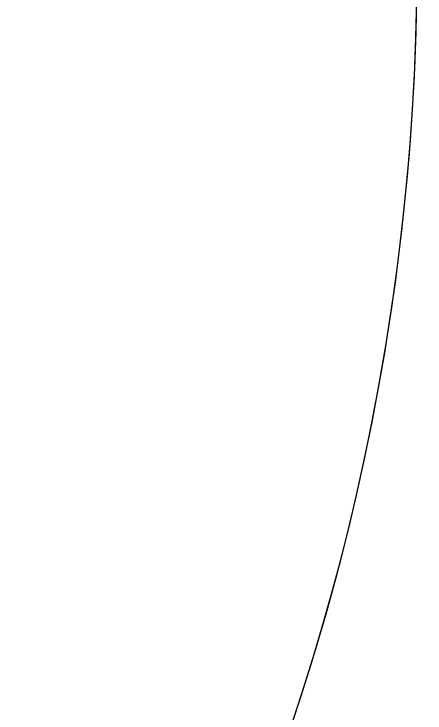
# Model space of a CAD drawing. Header units: millimetres. Extents: x 0 to 279, y 0 to 216.
# Drawn here: x 234.0677 to 234.1359, y 92.0414 to 92.1575 of the extents above; entities that cross this region are included whole.
import ezdxf

# ---------------------------------------------------------------- set-up
doc = ezdxf.new("R2010")
doc.units = ezdxf.units.MM
doc.layers.add('TITLE_BLOCK_TEXT', color=8, linetype='Continuous')
pattern_1 = [(45, (0, 0), (-6.735192090801866, 6.735192090801866), []), (45, (4.49013, 0), (-6.735192090801866, 6.735192090801866), [])]

msp = doc.modelspace()

# ---------------------------------------------------------------- hatches: boundary and pattern name
at = {"layer": 'TITLE_BLOCK_TEXT', "linetype": 'Continuous', "lineweight": 18}
h = msp.add_hatch(dxfattribs=at)
h.set_pattern_fill('ANSI32', color=256, style=0)
h.set_pattern_definition(pattern_1)
edge = h.paths.add_edge_path(flags=0)
edge.add_line((234.4044054553647, 91.58309460942941), (234.4044054553203, 92.78309460955445))
edge.add_spline(control_points=[(234.4044054553123, 92.78309460955458), (234.4044054553292, 92.8123839314593), (234.3836947772071, 92.83309460953673), (234.3544054553579, 92.83309460958674)], knot_values=[0.06314145700069872, 0.06314145700069872, 0.06314145700069872, 0.06314145700069872, 0.9368585427962846, 0.9368585427962846, 0.9368585427962846, 0.9368585427962846], weights=[0.4782891510827718, 0.3848973852197597, 0.3848973851980593, 0.4782891510176703], degree=3, periodic=0)
edge.add_line((234.354405455347, 92.83309460952236), (234.1710721219603, 92.83309460952235))
edge.add_spline(control_points=[(234.1710721219494, 92.83309460958667), (234.1417828000753, 92.83309460953672), (234.1210721219497, 92.81238393143093), (234.121072121995, 92.78309460950608)], knot_values=[0.06314145720372584, 0.06314145720372584, 0.06314145720372584, 0.06314145720372584, 0.9368585435977067, 0.9368585435977067, 0.9368585435977067, 0.9368585435977067], weights=[0.4782891510176681, 0.3848973851341017, 0.384897385219767, 0.4782891512746639], degree=3, periodic=0)
edge.add_line((234.121072121987, 92.78309460952235), (234.1210721220169, 92.27351715316848))
edge.add_spline(control_points=[(234.1210721219836, 92.27351715316848), (234.1210721219723, 92.27071454356174), (234.1214237182434, 92.26793407586302), (234.1221213552606, 92.26521968400695)], knot_values=[0.2222680669968451, 0.2222680669968451, 0.2222680669968451, 0.2222680669968451, 0.7777319346164802, 0.7777319346164802, 0.7777319346164802, 0.7777319346164802], weights=[0.4956124722232205, 0.4930020951475337, 0.4930020951551155, 0.4956124722459658], degree=3, periodic=0)
edge.add_spline(control_points=[(234.1221213552516, 92.26521968400459), (234.1304275956222, 92.23290145627057), (234.1346137886454, 92.19979651307415), (234.1346137886464, 92.16642794293477)], knot_values=[0, 0, 0, 0, 0.555463860110421, 0.555463860110421, 0.555463860110421, 0.555463860110421], weights=[0.4956124721829527, 0.4930020951693995, 0.4930020951685368, 0.4956124721803646], degree=3, periodic=0)
edge.add_arc((233.7377387886462, 92.16642794279358), 0.3968750000085469, -54.47108032730671, 2.0816628421016503e-08, ccw=False)
edge.add_spline(control_points=[(233.9683683285015, 91.84344221414847), (233.9594312075608, 91.83706061913402), (233.9544054553145, 91.82729646519063), (233.9544054553269, 91.81631480387297)], knot_values=[0.09062490494714688, 0.09062490494714688, 0.09062490494714688, 0.09062490494714688, 0.9093750982582208, 0.9093750982582208, 0.9093750982582208, 0.9093750982582208], weights=[0.4867318269907631, 0.4507567211471712, 0.450756721288012, 0.4867318274132855], degree=3, periodic=0)
edge.add_line((233.9544054553253, 91.81631480387252), (233.9544054553203, 91.54976127616895))
edge.add_spline(control_points=[(233.9544054553284, 91.54976127617905), (233.9544054552985, 91.52047195426508), (233.9751161334222, 91.49976127617474), (234.0044054552827, 91.49976127612477)], knot_values=[0.06314145672748923, 0.06314145672748923, 0.06314145672748923, 0.06314145672748923, 0.936858542796271, 0.936858542796271, 0.936858542796271, 0.936858542796271], weights=[0.4782891511703834, 0.3848973852197685, 0.384897385168863, 0.4782891510176674], degree=3, periodic=0)
edge.add_line((234.0044054552936, 91.49976127618902), (234.3210721220393, 91.49976127618903))
edge.add_spline(control_points=[(234.3210721221212, 91.49976127614472), (234.3698876585231, 91.49976127632131), (234.4044054553205, 91.5342790730717), (234.4044054553032, 91.58309460944324)], knot_values=[0.06314145791239376, 0.06314145791239376, 0.06314145791239376, 0.06314145791239376, 0.9368585431021285, 0.9368585431021285, 0.9368585431021285, 0.9368585431021285], weights=[0.4782891507904182, 0.3848973851870685, 0.3848973852955108, 0.4782891511157455], degree=3, periodic=0)
h = msp.add_hatch(dxfattribs=at)
h.set_pattern_fill('ANSI32', color=256, style=0)
h.set_pattern_definition(pattern_1)
edge = h.paths.add_edge_path(flags=0)
edge.add_arc((233.7377387886536, 92.1664279428557), 0.3968749999999999, 90, 270.0000000000008)
edge.add_arc((233.7377387886536, 92.1664279428557), 0.3968749999999999, 270.0000000000008, 450.0000000000008)

# ---------------------------------------------------------------- linework, layer by layer
at = {"color": 7, "linetype": 'Continuous', "lineweight": 25}
for centre, radius, start, end in [((233.7377387886537, 92.16642794285569), 0.3968750000000085, 269.9999999999967, 90.0000000000041), ((233.7377387886462, 92.16642794279358), 0.3968750000739192, 305.5289196726949, 2.08174129820873e-08)]:
    msp.add_arc(centre, radius, start, end, dxfattribs=at)

doc.saveas('drawing.dxf')
